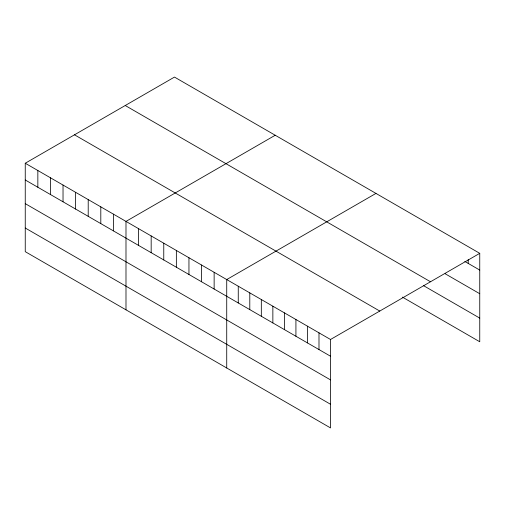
<?xml version="1.0" encoding="UTF-8"?>
<svg xmlns="http://www.w3.org/2000/svg" width="505" height="505" viewBox="0 0 505 505"><rect width="100%" height="100%" fill="white"/><g stroke="black" fill="none" stroke-linecap="round" stroke-linejoin="round"><path stroke-width="0.76" d="M25.25 163.241L330.522 339.486L330.522 427.918L25.25 251.667L25.25 163.241L174.477 77.082L479.75 253.333L479.75 341.759L402.416 297.11M275.219 135.245L125.991 221.405L125.991 309.83M375.96 193.409L226.726 279.562L226.726 367.993M330.522 339.486L479.75 253.333M464.827 261.457L479.75 270.074M445.151 273.754L479.75 293.727M125.234 105.513L430.506 281.765M423.442 285.596L479.75 318.106M74.494 134.81L379.766 311.055M25.25 179.982L330.522 356.227M25.25 203.641L330.522 379.886M25.25 228.014L330.522 404.259M468.217 259.608L468.217 263.414M318.99 332.827L318.99 349.574M307.457 326.173L307.457 342.914M295.924 319.514L295.924 336.254M284.391 312.854L284.391 329.595M272.858 306.194L272.858 322.941M261.325 299.541L261.325 316.281M249.792 292.881L249.792 309.622M238.259 286.221L238.259 302.962M214.139 272.296L214.139 289.037M201.545 265.024L201.545 281.765M188.952 257.752L188.952 274.493M176.359 250.48L176.359 267.227M163.765 243.214L163.765 259.955M151.172 235.942L151.172 252.683M138.585 228.67L138.585 245.417M113.398 214.133L113.398 230.873M100.804 206.861L100.804 223.601M88.211 199.589L88.211 216.336M75.617 192.323L75.617 209.064M63.03 185.051L63.03 201.792M50.437 177.779L50.437 194.526M37.843 170.513L37.843 187.254"/></g></svg>
